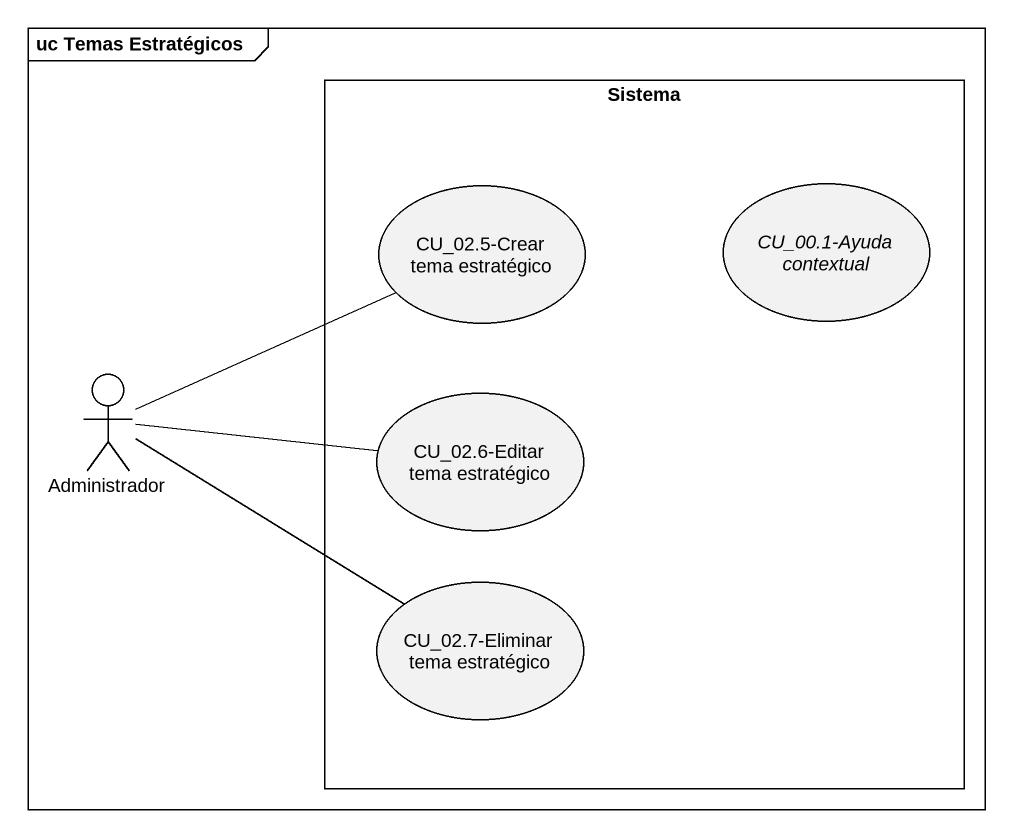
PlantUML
@startuml
mainframe uc Temas Estratégicos
rectangle Sistema {
  usecase "CU_02.5-Crear tema estratégico" as CU_02_5_Crear_tema
  usecase "CU_00.1-Ayuda contextual" as CU_00_1_Ayuda_contextual
  usecase "CU_02.6-Editar tema estratégico" as CU_02_6_Editar_tema
  usecase "CU_02.7-Eliminar tema estratégico" as CU_02_7_Eliminar_tema
}
actor Administrador
Administrador -right- CU_02_5_Crear_tema
Administrador -right- CU_02_6_Editar_tema
Administrador -right- CU_02_7_Eliminar_tema
@enduml
